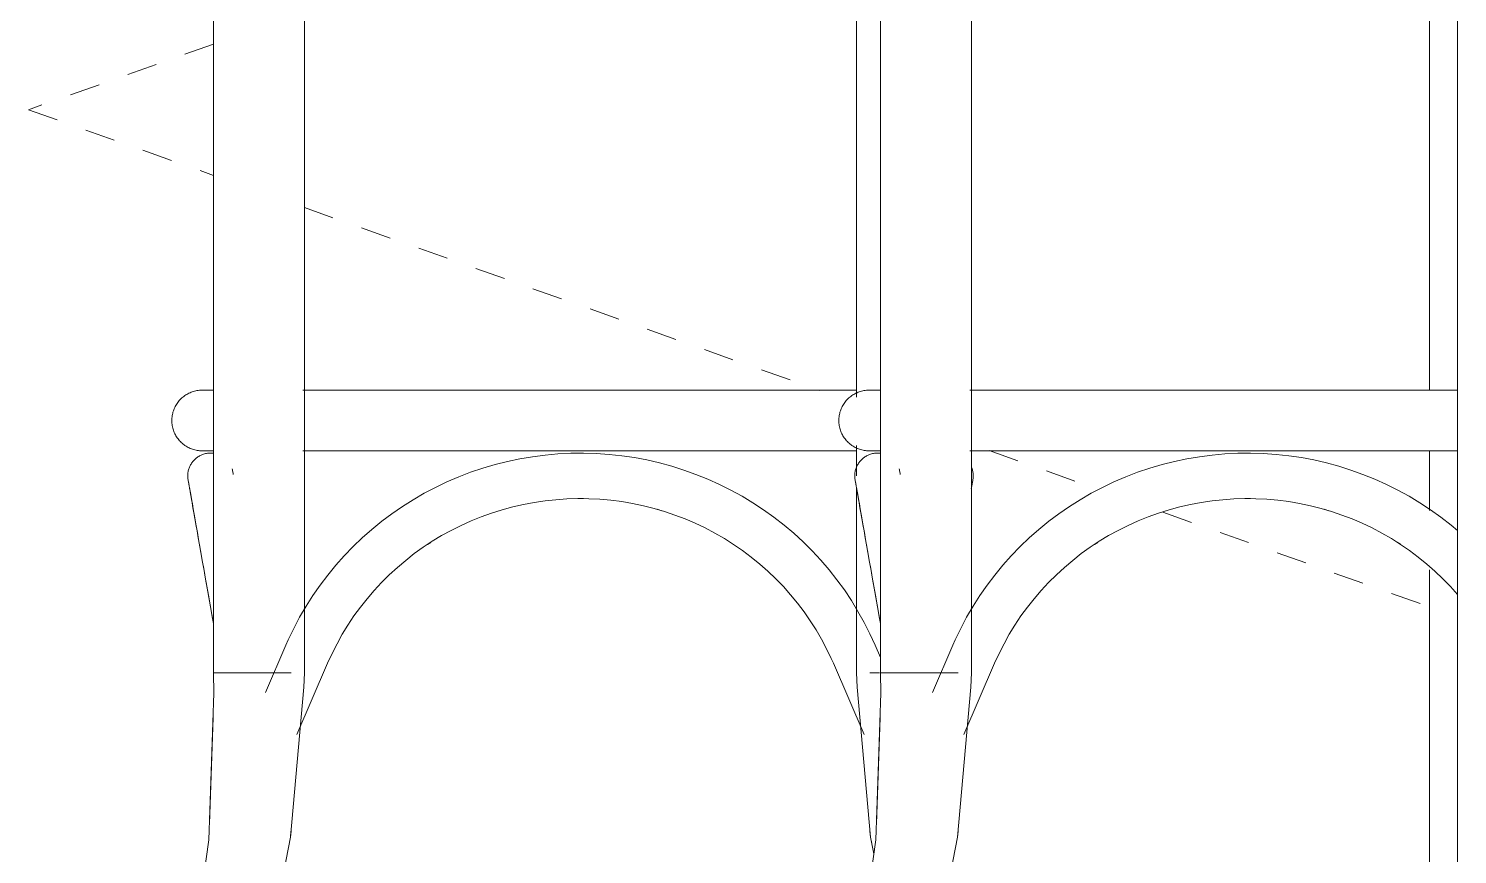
# Model space of a CAD drawing. Extents: x 4834 to 83801, y -13735 to 32221.
# Drawn here: x 13563.43 to 13586.99, y -12492.19 to -12478.57 of the extents above; entities that cross this region are included whole.
import ezdxf

# ---------------------------------------------------------------- set-up
doc = ezdxf.new("R2010")
doc.units = 0
doc.header["$LTSCALE"] = 8
doc.header["$MEASUREMENT"] = 0
doc.linetypes.add('Dash 1_16_', pattern=[0.125, 0.0625, -0.0625])
for name, color, linetype, lineweight in [('A-COLS', 52, 'Continuous', 9), ('Q-CASE', 31, 'Continuous', 9), ('Q-SPCQ', 91, 'Continuous', 9)]:
    doc.layers.add(name, color=color, linetype=linetype, lineweight=lineweight)
doc.layers.add('ELEVATION', color=7, linetype='Continuous', lineweight=25, true_color=0xdda54b)

# ---------------------------------------------------------------- blocks, each defined once
blk = doc.blocks.new('Kitchenette - Small - 48_-372256-Section 1')
at = {"layer": 'Q-SPCQ', "linetype": 'Dash 1_16_'}
for p, q in [((816.151, 17.707), (813.103, 16.625)), ((813.103, 16.625), (816.151, 15.543)), ((817.651, 15.011), (826.151, 11.995)), ((828.945, 11.003), (830.821, 10.338)), ((831.809, 9.987), (836.205, 8.427))]:
    blk.add_line(p, q, dxfattribs=at)
blk = doc.blocks.new('BAR_WITH_STOOLS_16588 - BAR_WITH_STOOLS_16588-392758-Section 1')
at = {"layer": 'Q-CASE'}
for p, q in [((816.151, 28.508), (816.151, 7.337)), ((827.151, 28.508), (827.151, 7.337)), ((836.205, 26.997), (836.205, 11.994)), ((817.651, 7.337), (817.651, 25.531)), ((826.758, 25.537), (826.758, 11.885)), ((828.651, 7.337), (828.651, 25.531)), ((817.792, 12), (817.626, 12)), ((817.763, 12), (817.646, 12)), ((817.763, 12), (817.646, 12)), ((817.763, 12), (817.646, 12)), ((820.899, 12), (820.921, 12)), ((826.617, 12), (826.758, 12)), ((826.617, 12), (826.758, 12)), ((826.617, 12), (826.758, 12)), ((826.617, 12), (826.758, 12)), ((828.792, 12), (828.626, 12)), ((826.758, 11.087), (826.758, 10.588)), ((817.681, 11), (817.792, 11)), ((817.681, 11), (817.792, 11)), ((817.681, 11), (817.792, 11)), ((826.728, 11), (826.617, 11)), ((826.728, 11), (826.617, 11)), ((826.728, 11), (826.617, 11)), ((826.728, 11), (826.617, 11)), ((836.205, 11.001), (836.205, 10.017)), ((816.472, 10.648), (816.475, 10.637)), ((827.472, 10.648), (827.475, 10.637)), ((826.758, 10.392), (826.758, 7.337)), ((822.162, 10.212), (822.252, 10.211)), ((822.162, 10.212), (822.252, 10.211)), ((822.162, 10.212), (822.252, 10.211)), ((822.162, 10.212), (822.252, 10.211)), ((822.162, 10.212), (822.252, 10.211)), ((822.162, 10.212), (822.252, 10.211)), ((822.162, 10.212), (822.252, 10.211)), ((833.164, 10.212), (833.252, 10.211)), ((820.861, 10.011), (820.911, 10.027)), ((820.861, 10.011), (820.911, 10.027)), ((820.861, 10.011), (820.911, 10.027)), ((820.861, 10.011), (820.911, 10.027)), ((820.861, 10.011), (820.911, 10.027)), ((820.861, 10.011), (820.911, 10.027)), ((820.861, 10.011), (820.911, 10.027)), ((823.467, 10.035), (823.548, 10.011)), ((823.467, 10.035), (823.548, 10.011)), ((823.467, 10.035), (823.548, 10.011)), ((823.467, 10.035), (823.548, 10.011)), ((823.467, 10.035), (823.548, 10.011)), ((823.467, 10.035), (823.548, 10.011)), ((823.467, 10.035), (823.548, 10.011)), ((831.861, 10.011), (831.911, 10.027)), ((834.467, 10.035), (834.548, 10.011)), ((819.679, 9.454), (819.734, 9.49)), ((819.679, 9.454), (819.734, 9.49)), ((819.679, 9.454), (819.734, 9.49)), ((819.679, 9.454), (819.734, 9.49)), ((819.679, 9.454), (819.734, 9.49)), ((819.679, 9.454), (819.734, 9.49)), ((819.679, 9.454), (819.734, 9.49)), ((830.679, 9.454), (830.734, 9.49)), ((835.673, 9.491), (835.726, 9.458)), ((836.205, 9.036), (836.205, 3)), ((817.346, 7.793), (817.011, 7.016)), ((827.151, 7.589), (827.064, 7.793)), ((828.346, 7.793), (828.011, 7.016)), ((816.371, 7.337), (816.151, 7.337)), ((816.252, 7.337), (816.371, 7.337)), ((816.707, 7.337), (816.371, 7.337)), ((817.432, 7.337), (816.707, 7.337)), ((817.276, 7.337), (817.432, 7.337)), ((817.528, 6.32), (818.034, 7.496)), ((826.375, 7.496), (826.882, 6.32)), ((827.133, 7.337), (826.978, 7.337)), ((826.978, 7.337), (827.133, 7.337)), ((827.177, 7.337), (827.151, 7.337)), ((827.371, 7.337), (827.177, 7.337)), ((827.371, 7.337), (827.526, 7.337)), ((827.707, 7.337), (827.371, 7.337)), ((827.526, 7.337), (827.707, 7.337)), ((828.432, 7.337), (827.707, 7.337)), ((828.096, 7.337), (828.276, 7.337)), ((828.276, 7.337), (828.432, 7.337)), ((828.528, 6.32), (829.034, 7.496)), ((816.084, 4.846), (816.145, 6.602)), ((816.084, 4.846), (816.145, 6.602)), ((816.084, 4.846), (816.145, 6.602)), ((816.084, 4.846), (816.145, 6.602)), ((816.084, 4.846), (816.145, 6.602)), ((816.084, 4.846), (816.145, 6.602)), ((816.084, 4.846), (816.145, 6.602)), ((827.084, 4.846), (827.145, 6.602)), ((817.422, 4.63), (817.431, 4.729)), ((817.422, 4.63), (817.43, 4.725)), ((817.422, 4.63), (817.43, 4.725)), ((817.422, 4.63), (817.43, 4.725)), ((817.422, 4.63), (817.43, 4.725)), ((817.422, 4.63), (817.43, 4.725)), ((817.422, 4.63), (817.43, 4.725)), ((826.988, 4.63), (826.979, 4.729)), ((826.988, 4.63), (826.979, 4.729)), ((826.988, 4.63), (826.979, 4.729)), ((826.988, 4.63), (826.979, 4.729)), ((826.988, 4.63), (826.979, 4.729)), ((826.988, 4.63), (826.979, 4.729)), ((828.422, 4.63), (828.431, 4.729))]:
    blk.add_line(p, q, dxfattribs=at)
at = {"layer": 'Q-CASE', "flags": 128}
for points in [[(815.464, 11.5), (815.465, 11.52), (815.466, 11.54), (815.468, 11.56), (815.471, 11.58), (815.474, 11.599), (815.479, 11.619), (815.484, 11.638), (815.49, 11.657), (815.496, 11.676), (815.504, 11.695), (815.512, 11.713), (815.521, 11.731), (815.53, 11.748), (815.541, 11.766), (815.552, 11.782), (815.563, 11.799), (815.576, 11.814), (815.588, 11.83), (815.602, 11.844), (815.616, 11.859), (815.631, 11.872), (815.646, 11.885), (815.661, 11.898), (815.678, 11.91), (815.694, 11.921), (815.711, 11.931), (815.729, 11.941), (815.747, 11.95), (815.765, 11.958), (815.783, 11.966), (815.802, 11.973), (815.821, 11.979), (815.84, 11.984), (815.86, 11.989), (815.879, 11.993), (815.899, 11.996), (815.919, 11.998), (815.939, 11.999), (815.959, 12), (815.964, 12)], [(815.465, 11.52), (815.466, 11.54), (815.468, 11.56), (815.471, 11.58), (815.474, 11.599), (815.479, 11.619), (815.484, 11.638), (815.49, 11.657), (815.496, 11.676), (815.504, 11.695), (815.512, 11.713), (815.521, 11.731), (815.53, 11.748), (815.541, 11.766), (815.552, 11.782), (815.563, 11.799), (815.576, 11.814), (815.588, 11.83), (815.602, 11.844), (815.616, 11.859), (815.631, 11.872), (815.646, 11.885), (815.661, 11.898), (815.678, 11.91), (815.694, 11.921), (815.711, 11.931), (815.729, 11.941), (815.747, 11.95), (815.765, 11.958), (815.783, 11.966), (815.802, 11.973), (815.821, 11.979), (815.84, 11.984), (815.86, 11.989), (815.879, 11.993), (815.899, 11.996), (815.919, 11.998), (815.939, 11.999), (815.959, 12), (815.964, 12)], [(815.465, 11.52), (815.466, 11.54), (815.468, 11.56), (815.471, 11.58), (815.474, 11.599), (815.479, 11.619), (815.484, 11.638), (815.49, 11.657), (815.496, 11.676), (815.504, 11.695), (815.512, 11.713), (815.521, 11.731), (815.53, 11.748), (815.541, 11.766), (815.552, 11.782), (815.563, 11.799), (815.576, 11.814), (815.588, 11.83), (815.602, 11.844), (815.616, 11.859), (815.631, 11.872), (815.646, 11.885), (815.661, 11.898), (815.678, 11.91), (815.694, 11.921), (815.711, 11.931), (815.729, 11.941), (815.747, 11.95), (815.765, 11.958), (815.783, 11.966), (815.802, 11.973), (815.821, 11.979), (815.84, 11.984), (815.86, 11.989), (815.879, 11.993), (815.899, 11.996), (815.919, 11.998), (815.939, 11.999), (815.959, 12), (815.964, 12)], [(815.465, 11.52), (815.466, 11.54), (815.468, 11.56), (815.471, 11.58), (815.474, 11.599), (815.479, 11.619), (815.484, 11.638), (815.49, 11.657), (815.496, 11.676), (815.504, 11.695), (815.512, 11.713), (815.521, 11.731), (815.53, 11.748), (815.541, 11.766), (815.552, 11.782), (815.563, 11.799), (815.576, 11.814), (815.588, 11.83), (815.602, 11.844), (815.616, 11.859), (815.631, 11.872), (815.646, 11.885), (815.661, 11.898), (815.678, 11.91), (815.694, 11.921), (815.711, 11.931), (815.729, 11.941), (815.747, 11.95), (815.765, 11.958), (815.783, 11.966), (815.802, 11.973), (815.821, 11.979), (815.84, 11.984), (815.86, 11.989), (815.879, 11.993), (815.899, 11.996), (815.919, 11.998), (815.939, 11.999), (815.959, 12), (815.964, 12)], [(815.978, 12), (815.966, 12), (815.964, 12)], [(815.964, 12), (815.969, 12), (815.984, 12)], [(815.978, 12), (815.966, 12), (815.964, 12)], [(815.964, 12), (815.969, 12), (815.984, 12)], [(815.978, 12), (815.966, 12), (815.964, 12)], [(815.964, 12), (815.969, 12), (815.984, 12)], [(816.122, 12), (816.071, 12), (816.03, 12), (815.999, 12), (815.978, 12), (815.966, 12), (815.964, 12)], [(815.964, 12), (815.969, 12), (815.984, 12), (816.009, 12), (816.044, 12), (816.089, 12), (816.143, 12)], [(816.122, 12), (816.071, 12), (816.03, 12), (815.999, 12)], [(816.122, 12), (816.071, 12), (816.03, 12), (815.999, 12)], [(816.122, 12), (816.071, 12), (816.03, 12), (815.999, 12)], [(816.009, 12), (816.044, 12), (816.089, 12), (816.143, 12)], [(816.009, 12), (816.044, 12), (816.089, 12), (816.143, 12)], [(816.009, 12), (816.044, 12), (816.089, 12), (816.143, 12)], [(817.681, 12), (817.857, 12), (818.039, 12), (818.229, 12), (818.424, 12), (818.626, 12), (818.833, 12), (819.046, 12), (819.183, 12)], [(817.681, 12), (817.857, 12), (818.039, 12), (818.229, 12), (818.424, 12), (818.626, 12), (818.833, 12), (819.046, 12), (819.183, 12)], [(817.681, 12), (817.857, 12), (818.039, 12), (818.229, 12), (818.424, 12), (818.626, 12), (818.833, 12), (819.046, 12), (819.183, 12)], [(817.681, 12), (817.857, 12), (818.039, 12), (818.229, 12), (818.424, 12), (818.626, 12), (818.833, 12), (819.046, 12), (819.263, 12), (819.486, 12), (819.713, 12), (819.943, 12), (820.178, 12), (820.415, 12), (820.552, 12)], [(819.163, 12), (818.947, 12), (818.737, 12), (818.532, 12), (818.333, 12), (818.141, 12), (817.955, 12), (817.792, 12)], [(819.163, 12), (818.947, 12), (818.737, 12), (818.532, 12), (818.333, 12), (818.141, 12), (817.955, 12), (817.792, 12)], [(819.163, 12), (818.947, 12), (818.737, 12), (818.532, 12), (818.333, 12), (818.141, 12), (817.955, 12), (817.792, 12)], [(826.728, 12), (826.552, 12), (826.37, 12), (826.181, 12), (825.985, 12), (825.784, 12), (825.576, 12), (825.364, 12), (825.146, 12), (824.924, 12), (824.697, 12), (824.466, 12), (824.232, 12), (823.994, 12), (823.753, 12), (823.51, 12), (823.265, 12), (823.019, 12), (822.771, 12), (822.522, 12), (822.272, 12), (822.022, 12), (821.773, 12), (821.525, 12), (821.277, 12), (821.031, 12), (820.787, 12), (820.545, 12), (820.306, 12), (820.07, 12), (819.837, 12), (819.608, 12), (819.383, 12), (819.163, 12), (818.947, 12), (818.737, 12), (818.532, 12), (818.333, 12), (818.141, 12), (817.955, 12), (817.792, 12)], [(826.728, 12), (826.552, 12), (826.37, 12), (826.181, 12), (825.985, 12), (825.784, 12), (825.576, 12), (825.364, 12), (825.226, 12)], [(826.728, 12), (826.552, 12), (826.37, 12), (826.181, 12), (825.985, 12), (825.784, 12), (825.576, 12), (825.364, 12), (825.226, 12)], [(826.728, 12), (826.552, 12), (826.37, 12), (826.181, 12), (825.985, 12), (825.784, 12), (825.576, 12), (825.364, 12), (825.226, 12)], [(825.247, 12), (825.462, 12), (825.672, 12), (825.877, 12), (826.076, 12), (826.269, 12), (826.455, 12), (826.607, 12)], [(825.247, 12), (825.462, 12), (825.672, 12), (825.877, 12), (826.076, 12), (826.269, 12), (826.455, 12), (826.607, 12)], [(825.247, 12), (825.462, 12), (825.672, 12), (825.877, 12), (826.076, 12), (826.269, 12), (826.455, 12), (826.607, 12)], [(825.247, 12), (825.462, 12), (825.672, 12), (825.877, 12), (826.076, 12), (826.269, 12), (826.455, 12), (826.617, 12)], [(826.464, 11.5), (826.465, 11.52), (826.466, 11.54), (826.468, 11.56), (826.471, 11.58), (826.474, 11.599), (826.479, 11.619), (826.484, 11.638), (826.49, 11.657), (826.496, 11.676), (826.504, 11.695), (826.512, 11.713), (826.521, 11.731), (826.53, 11.748), (826.541, 11.766), (826.552, 11.782), (826.563, 11.799), (826.576, 11.814), (826.588, 11.83), (826.602, 11.844), (826.616, 11.859), (826.631, 11.872), (826.646, 11.885), (826.661, 11.898), (826.678, 11.91), (826.694, 11.921), (826.711, 11.931), (826.729, 11.941), (826.747, 11.95), (826.765, 11.958), (826.783, 11.966), (826.802, 11.973), (826.821, 11.979), (826.84, 11.984), (826.86, 11.989), (826.879, 11.993), (826.899, 11.996), (826.919, 11.998), (826.939, 11.999), (826.959, 12), (826.964, 12)], [(827.122, 12), (827.071, 12), (827.03, 12), (826.999, 12), (826.978, 12), (826.966, 12), (826.964, 12)], [(826.964, 12), (826.969, 12), (826.984, 12), (827.009, 12), (827.044, 12), (827.089, 12), (827.143, 12)], [(828.681, 12), (828.857, 12), (829.039, 12), (829.229, 12), (829.424, 12), (829.626, 12), (829.833, 12), (830.046, 12), (830.263, 12), (830.486, 12), (830.713, 12), (830.943, 12), (831.178, 12), (831.415, 12), (831.552, 12)], [(836.667, 12), (836.576, 12), (836.364, 12), (836.146, 12), (835.924, 12), (835.697, 12), (835.466, 12), (835.232, 12), (834.994, 12), (834.753, 12), (834.51, 12), (834.265, 12), (834.019, 12), (833.771, 12), (833.522, 12), (833.272, 12), (833.022, 12), (832.773, 12), (832.525, 12), (832.277, 12), (832.031, 12), (831.787, 12), (831.545, 12), (831.306, 12), (831.07, 12), (830.837, 12), (830.608, 12), (830.383, 12), (830.163, 12), (829.947, 12), (829.737, 12), (829.532, 12), (829.333, 12), (829.141, 12), (828.955, 12), (828.792, 12)], [(836.247, 12), (836.462, 12), (836.667, 12)], [(815.964, 11), (815.944, 11), (815.924, 11.002), (815.904, 11.004), (815.885, 11.006), (815.865, 11.01), (815.845, 11.014), (815.826, 11.019), (815.807, 11.025), (815.788, 11.032), (815.77, 11.039), (815.751, 11.048), (815.733, 11.057), (815.716, 11.066), (815.699, 11.076), (815.682, 11.087), (815.666, 11.099), (815.65, 11.111), (815.635, 11.124), (815.62, 11.138), (815.606, 11.152), (815.592, 11.166), (815.579, 11.181), (815.567, 11.197), (815.555, 11.213), (815.544, 11.23), (815.533, 11.247), (815.523, 11.264), (815.514, 11.282), (815.506, 11.3), (815.498, 11.319), (815.491, 11.338), (815.485, 11.357), (815.48, 11.376), (815.475, 11.395), (815.472, 11.415), (815.469, 11.435), (815.466, 11.455), (815.465, 11.475), (815.464, 11.495), (815.464, 11.5)], [(815.924, 11.002), (815.904, 11.004), (815.885, 11.006), (815.865, 11.01), (815.845, 11.014), (815.826, 11.019), (815.807, 11.025), (815.788, 11.032), (815.77, 11.039), (815.751, 11.048), (815.733, 11.057), (815.716, 11.066), (815.699, 11.076), (815.682, 11.087), (815.666, 11.099), (815.65, 11.111), (815.635, 11.124), (815.62, 11.138), (815.606, 11.152), (815.592, 11.166), (815.579, 11.181), (815.567, 11.197), (815.555, 11.213), (815.544, 11.23), (815.533, 11.247), (815.523, 11.264), (815.514, 11.282), (815.506, 11.3), (815.498, 11.319), (815.491, 11.338), (815.485, 11.357), (815.48, 11.376), (815.475, 11.395), (815.472, 11.415), (815.469, 11.435), (815.466, 11.455), (815.465, 11.475), (815.464, 11.495)], [(815.924, 11.002), (815.904, 11.004), (815.885, 11.006), (815.865, 11.01), (815.845, 11.014), (815.826, 11.019), (815.807, 11.025), (815.788, 11.032), (815.77, 11.039), (815.751, 11.048), (815.733, 11.057), (815.716, 11.066), (815.699, 11.076), (815.682, 11.087), (815.666, 11.099), (815.65, 11.111), (815.635, 11.124), (815.62, 11.138), (815.606, 11.152), (815.592, 11.166), (815.579, 11.181), (815.567, 11.197), (815.555, 11.213), (815.544, 11.23), (815.533, 11.247), (815.523, 11.264), (815.514, 11.282), (815.506, 11.3), (815.498, 11.319), (815.491, 11.338), (815.485, 11.357), (815.48, 11.376), (815.475, 11.395), (815.472, 11.415), (815.469, 11.435), (815.466, 11.455), (815.465, 11.475), (815.464, 11.495)], [(815.924, 11.002), (815.904, 11.004), (815.885, 11.006), (815.865, 11.01), (815.845, 11.014), (815.826, 11.019), (815.807, 11.025), (815.788, 11.032), (815.77, 11.039), (815.751, 11.048), (815.733, 11.057), (815.716, 11.066), (815.699, 11.076), (815.682, 11.087), (815.666, 11.099), (815.65, 11.111), (815.635, 11.124), (815.62, 11.138), (815.606, 11.152), (815.592, 11.166), (815.579, 11.181), (815.567, 11.197), (815.555, 11.213), (815.544, 11.23), (815.533, 11.247), (815.523, 11.264), (815.514, 11.282), (815.506, 11.3), (815.498, 11.319), (815.491, 11.338), (815.485, 11.357), (815.48, 11.376), (815.475, 11.395), (815.472, 11.415), (815.469, 11.435), (815.466, 11.455), (815.465, 11.475), (815.464, 11.495)], [(826.964, 11), (826.944, 11), (826.924, 11.002), (826.904, 11.004), (826.885, 11.006), (826.865, 11.01), (826.845, 11.014), (826.826, 11.019), (826.807, 11.025), (826.788, 11.032), (826.77, 11.039), (826.751, 11.048), (826.733, 11.057), (826.716, 11.066), (826.699, 11.076), (826.682, 11.087), (826.666, 11.099), (826.65, 11.111), (826.635, 11.124), (826.62, 11.138), (826.606, 11.152), (826.592, 11.166), (826.579, 11.181), (826.567, 11.197), (826.555, 11.213), (826.544, 11.23), (826.533, 11.247), (826.523, 11.264), (826.514, 11.282), (826.506, 11.3), (826.498, 11.319), (826.491, 11.338), (826.485, 11.357), (826.48, 11.376), (826.475, 11.395), (826.472, 11.415), (826.469, 11.435), (826.466, 11.455), (826.465, 11.475), (826.464, 11.495), (826.464, 11.5)], [(815.733, 10.522), (815.731, 10.537), (815.729, 10.552), (815.728, 10.567), (815.728, 10.582), (815.728, 10.597), (815.728, 10.612), (815.73, 10.627), (815.731, 10.642), (815.734, 10.656), (815.737, 10.671), (815.741, 10.686), (815.745, 10.7), (815.75, 10.714), (815.755, 10.728), (815.761, 10.742), (815.767, 10.756), (815.774, 10.769), (815.782, 10.782), (815.79, 10.794), (815.798, 10.807), (815.808, 10.819), (815.817, 10.83), (815.827, 10.842), (815.837, 10.852), (815.848, 10.863), (815.859, 10.873), (815.871, 10.882), (815.883, 10.891), (815.895, 10.9), (815.908, 10.908), (815.921, 10.915), (815.934, 10.922), (815.948, 10.929), (815.962, 10.935), (815.976, 10.94), (815.99, 10.945), (816.004, 10.949), (816.019, 10.953), (816.033, 10.956), (816.037, 10.957)], [(815.79, 10.794), (815.798, 10.807), (815.808, 10.819), (815.817, 10.83), (815.827, 10.842), (815.837, 10.852), (815.848, 10.863), (815.859, 10.873), (815.871, 10.882), (815.883, 10.891), (815.895, 10.9), (815.908, 10.908), (815.921, 10.915), (815.934, 10.922), (815.948, 10.929), (815.962, 10.935), (815.976, 10.94), (815.99, 10.945), (816.004, 10.949), (816.019, 10.953)], [(815.79, 10.794), (815.798, 10.807), (815.808, 10.819), (815.817, 10.83), (815.827, 10.842), (815.837, 10.852), (815.848, 10.863), (815.859, 10.873), (815.871, 10.882), (815.883, 10.891), (815.895, 10.9), (815.908, 10.908), (815.921, 10.915), (815.934, 10.922), (815.948, 10.929), (815.962, 10.935), (815.976, 10.94), (815.99, 10.945), (816.004, 10.949), (816.019, 10.953)], [(815.79, 10.794), (815.798, 10.807), (815.808, 10.819), (815.817, 10.83), (815.827, 10.842), (815.837, 10.852), (815.848, 10.863), (815.859, 10.873), (815.871, 10.882), (815.883, 10.891), (815.895, 10.9), (815.908, 10.908), (815.921, 10.915), (815.934, 10.922), (815.948, 10.929), (815.962, 10.935), (815.976, 10.94), (815.99, 10.945), (816.004, 10.949), (816.019, 10.953)], [(816.138, 11), (816.084, 11), (816.04, 11), (816.006, 11), (815.982, 11), (815.968, 11), (815.964, 11)], [(815.964, 11), (815.969, 11), (815.984, 11), (816.009, 11), (816.044, 11), (816.089, 11), (816.143, 11)], [(816.037, 10.957), (816.052, 10.959), (816.067, 10.961), (816.082, 10.962), (816.097, 10.962), (816.112, 10.962), (816.127, 10.961), (816.142, 10.96), (816.157, 10.958)], [(816.052, 10.959), (816.067, 10.961), (816.082, 10.962), (816.097, 10.962), (816.112, 10.962), (816.127, 10.961), (816.142, 10.96), (816.157, 10.958)], [(816.052, 10.959), (816.067, 10.961), (816.082, 10.962), (816.097, 10.962), (816.112, 10.962), (816.127, 10.961), (816.142, 10.96), (816.157, 10.958)], [(816.052, 10.959), (816.067, 10.961), (816.082, 10.962), (816.097, 10.962), (816.112, 10.962), (816.127, 10.961), (816.142, 10.96), (816.157, 10.958)], [(827.064, 7.793), (826.977, 7.983), (826.883, 8.169), (826.781, 8.352), (826.672, 8.531), (826.556, 8.705), (826.433, 8.874), (826.303, 9.038), (826.167, 9.197), (826.024, 9.351), (825.875, 9.498), (825.721, 9.64), (825.561, 9.775), (825.395, 9.904), (825.224, 10.027), (825.049, 10.142), (824.869, 10.251), (824.684, 10.352), (824.496, 10.446), (824.304, 10.533), (824.109, 10.612), (823.911, 10.683), (823.71, 10.746), (823.506, 10.802), (823.301, 10.849), (823.094, 10.888), (822.885, 10.919), (822.675, 10.941), (822.465, 10.956), (822.254, 10.962), (822.043, 10.96), (821.833, 10.949), (821.622, 10.93), (821.413, 10.903), (821.205, 10.868), (820.999, 10.825), (820.795, 10.773), (820.593, 10.714), (820.393, 10.646), (820.196, 10.571), (820.003, 10.488), (819.813, 10.397), (819.627, 10.299), (819.445, 10.194), (819.267, 10.082), (819.094, 9.963), (818.926, 9.837), (818.763, 9.704), (818.606, 9.565), (818.454, 9.42), (818.309, 9.27), (818.169, 9.113), (818.036, 8.951), (817.91, 8.784), (817.791, 8.613), (817.678, 8.436), (817.573, 8.256), (817.475, 8.071), (817.385, 7.882), (817.346, 7.793)], [(817.626, 11), (817.681, 11), (817.792, 11)], [(826.758, 8.39), (826.672, 8.531), (826.556, 8.705), (826.433, 8.874), (826.303, 9.038), (826.167, 9.197), (826.024, 9.351), (825.875, 9.498), (825.721, 9.64), (825.561, 9.775), (825.395, 9.904), (825.224, 10.027), (825.049, 10.142), (824.869, 10.251), (824.684, 10.352), (824.496, 10.446), (824.304, 10.533), (824.109, 10.612), (823.911, 10.683), (823.71, 10.746), (823.506, 10.802), (823.301, 10.849), (823.094, 10.888), (822.885, 10.919), (822.675, 10.941), (822.465, 10.956), (822.254, 10.962), (822.043, 10.96), (821.833, 10.949), (821.622, 10.93), (821.413, 10.903), (821.205, 10.868), (820.999, 10.825), (820.795, 10.773), (820.593, 10.714), (820.393, 10.646), (820.196, 10.571), (820.003, 10.488), (819.813, 10.397), (819.627, 10.299), (819.445, 10.194), (819.267, 10.082), (819.094, 9.963), (818.926, 9.837), (818.763, 9.704), (818.606, 9.565), (818.454, 9.42), (818.309, 9.27), (818.169, 9.113), (818.036, 8.951), (817.91, 8.784), (817.791, 8.613), (817.678, 8.436), (817.65, 8.388)], [(826.758, 8.39), (826.672, 8.531), (826.556, 8.705), (826.433, 8.874), (826.303, 9.038), (826.167, 9.197), (826.024, 9.351), (825.875, 9.498), (825.721, 9.64), (825.561, 9.775), (825.395, 9.904), (825.224, 10.027), (825.049, 10.142), (824.869, 10.251), (824.684, 10.352), (824.496, 10.446), (824.304, 10.533), (824.109, 10.612), (823.911, 10.683), (823.71, 10.746), (823.506, 10.802), (823.301, 10.849), (823.094, 10.888), (822.885, 10.919), (822.675, 10.941), (822.465, 10.956), (822.254, 10.962), (822.043, 10.96), (821.833, 10.949), (821.622, 10.93), (821.413, 10.903), (821.205, 10.868), (820.999, 10.825), (820.795, 10.773), (820.593, 10.714), (820.393, 10.646), (820.196, 10.571), (820.003, 10.488), (819.813, 10.397), (819.627, 10.299), (819.445, 10.194), (819.267, 10.082), (819.094, 9.963), (818.926, 9.837), (818.763, 9.704), (818.606, 9.565), (818.454, 9.42), (818.309, 9.27), (818.169, 9.113), (818.036, 8.951), (817.91, 8.784), (817.791, 8.613), (817.678, 8.436), (817.65, 8.388)], [(826.758, 8.39), (826.672, 8.531), (826.556, 8.705), (826.433, 8.874), (826.303, 9.038), (826.167, 9.197), (826.024, 9.351), (825.875, 9.498), (825.721, 9.64), (825.561, 9.775), (825.395, 9.904), (825.224, 10.027), (825.049, 10.142), (824.869, 10.251), (824.684, 10.352), (824.496, 10.446), (824.304, 10.533), (824.109, 10.612), (823.911, 10.683), (823.71, 10.746), (823.506, 10.802), (823.301, 10.849), (823.094, 10.888), (822.885, 10.919), (822.675, 10.941), (822.465, 10.956), (822.254, 10.962), (822.043, 10.96), (821.833, 10.949), (821.622, 10.93), (821.413, 10.903), (821.205, 10.868), (820.999, 10.825), (820.795, 10.773), (820.593, 10.714), (820.393, 10.646), (820.196, 10.571), (820.003, 10.488), (819.813, 10.397), (819.627, 10.299), (819.445, 10.194), (819.267, 10.082), (819.094, 9.963), (818.926, 9.837), (818.763, 9.704), (818.606, 9.565), (818.454, 9.42), (818.309, 9.27), (818.169, 9.113), (818.036, 8.951), (817.91, 8.784), (817.791, 8.613), (817.678, 8.436), (817.65, 8.388)], [(826.758, 8.39), (826.672, 8.531), (826.556, 8.705), (826.433, 8.874), (826.303, 9.038), (826.167, 9.197), (826.024, 9.351), (825.875, 9.498), (825.721, 9.64), (825.561, 9.775), (825.395, 9.904), (825.224, 10.027), (825.049, 10.142), (824.869, 10.251), (824.684, 10.352), (824.496, 10.446), (824.304, 10.533), (824.109, 10.612), (823.911, 10.683), (823.71, 10.746), (823.506, 10.802), (823.301, 10.849), (823.094, 10.888), (822.885, 10.919), (822.675, 10.941), (822.465, 10.956), (822.254, 10.962), (822.043, 10.96), (821.833, 10.949), (821.622, 10.93), (821.413, 10.903), (821.205, 10.868), (820.999, 10.825), (820.795, 10.773), (820.593, 10.714), (820.393, 10.646), (820.196, 10.571), (820.003, 10.488), (819.813, 10.397), (819.627, 10.299), (819.445, 10.194), (819.267, 10.082), (819.094, 9.963), (818.926, 9.837), (818.763, 9.704), (818.606, 9.565), (818.454, 9.42), (818.309, 9.27), (818.169, 9.113), (818.036, 8.951), (817.91, 8.784), (817.791, 8.613), (817.678, 8.436), (817.65, 8.388)], [(826.758, 8.39), (826.672, 8.531), (826.556, 8.705), (826.433, 8.874), (826.303, 9.038), (826.167, 9.197), (826.024, 9.351), (825.875, 9.498), (825.721, 9.64), (825.561, 9.775), (825.395, 9.904), (825.224, 10.027), (825.049, 10.142), (824.869, 10.251), (824.684, 10.352), (824.496, 10.446), (824.304, 10.533), (824.109, 10.612), (823.911, 10.683), (823.71, 10.746), (823.506, 10.802), (823.301, 10.849), (823.094, 10.888), (822.885, 10.919), (822.675, 10.941), (822.465, 10.956), (822.254, 10.962), (822.043, 10.96), (821.833, 10.949), (821.622, 10.93), (821.413, 10.903), (821.205, 10.868), (820.999, 10.825), (820.795, 10.773), (820.593, 10.714), (820.393, 10.646), (820.196, 10.571), (820.003, 10.488), (819.813, 10.397), (819.627, 10.299), (819.445, 10.194), (819.267, 10.082), (819.094, 9.963), (818.926, 9.837), (818.763, 9.704), (818.606, 9.565), (818.454, 9.42), (818.309, 9.27), (818.169, 9.113), (818.036, 8.951), (817.91, 8.784), (817.791, 8.613), (817.678, 8.436), (817.65, 8.388)], [(826.758, 8.39), (826.672, 8.531), (826.556, 8.705), (826.433, 8.874), (826.303, 9.038), (826.167, 9.197), (826.024, 9.351), (825.875, 9.498), (825.721, 9.64), (825.561, 9.775), (825.395, 9.904), (825.224, 10.027), (825.049, 10.142), (824.869, 10.251), (824.684, 10.352), (824.496, 10.446), (824.304, 10.533), (824.109, 10.612), (823.911, 10.683), (823.71, 10.746), (823.506, 10.802), (823.301, 10.849), (823.094, 10.888), (822.885, 10.919), (822.675, 10.941), (822.465, 10.956), (822.254, 10.962), (822.043, 10.96), (821.833, 10.949), (821.622, 10.93), (821.413, 10.903), (821.205, 10.868), (820.999, 10.825), (820.795, 10.773), (820.593, 10.714), (820.393, 10.646), (820.196, 10.571), (820.003, 10.488), (819.813, 10.397), (819.627, 10.299), (819.445, 10.194), (819.267, 10.082), (819.094, 9.963), (818.926, 9.837), (818.763, 9.704), (818.606, 9.565), (818.454, 9.42), (818.309, 9.27), (818.169, 9.113), (818.036, 8.951), (817.91, 8.784), (817.791, 8.613), (817.678, 8.436), (817.65, 8.388)], [(826.758, 8.39), (826.672, 8.531), (826.556, 8.705), (826.433, 8.874), (826.303, 9.038), (826.167, 9.197), (826.024, 9.351), (825.875, 9.498), (825.721, 9.64), (825.561, 9.775), (825.395, 9.904), (825.224, 10.027), (825.049, 10.142), (824.869, 10.251), (824.684, 10.352), (824.496, 10.446), (824.304, 10.533), (824.109, 10.612), (823.911, 10.683), (823.71, 10.746), (823.506, 10.802), (823.301, 10.849), (823.094, 10.888), (822.885, 10.919), (822.675, 10.941), (822.465, 10.956), (822.254, 10.962), (822.043, 10.96), (821.833, 10.949), (821.622, 10.93), (821.413, 10.903), (821.205, 10.868), (820.999, 10.825), (820.795, 10.773), (820.593, 10.714), (820.393, 10.646), (820.196, 10.571), (820.003, 10.488), (819.813, 10.397), (819.627, 10.299), (819.445, 10.194), (819.267, 10.082), (819.094, 9.963), (818.926, 9.837), (818.763, 9.704), (818.606, 9.565), (818.454, 9.42), (818.309, 9.27), (818.169, 9.113), (818.036, 8.951), (817.91, 8.784), (817.791, 8.613), (817.678, 8.436), (817.65, 8.388)], [(819.658, 11), (819.465, 11), (819.243, 11), (819.025, 11), (818.813, 11), (818.606, 11), (818.405, 11), (818.21, 11), (818.022, 11), (817.84, 11), (817.665, 11)], [(819.658, 11), (819.465, 11), (819.243, 11), (819.025, 11), (818.813, 11), (818.606, 11), (818.405, 11), (818.21, 11), (818.022, 11), (817.84, 11), (817.665, 11)], [(819.658, 11), (819.465, 11), (819.243, 11), (819.025, 11), (818.813, 11), (818.606, 11), (818.405, 11), (818.21, 11), (818.022, 11), (817.84, 11), (817.665, 11)], [(826.617, 11), (826.437, 11), (826.251, 11), (826.057, 11), (825.858, 11), (825.653, 11), (825.442, 11), (825.226, 11), (825.005, 11), (824.78, 11), (824.551, 11), (824.317, 11), (824.081, 11), (823.841, 11), (823.599, 11), (823.355, 11), (823.109, 11), (822.861, 11), (822.613, 11), (822.363, 11), (822.114, 11), (821.864, 11), (821.615, 11), (821.367, 11), (821.121, 11), (820.876, 11), (820.633, 11), (820.393, 11), (820.155, 11), (819.921, 11), (819.691, 11), (819.465, 11), (819.243, 11), (819.025, 11), (818.813, 11), (818.606, 11), (818.405, 11), (818.21, 11), (818.022, 11), (817.84, 11), (817.665, 11)], [(817.792, 11), (817.972, 11), (818.159, 11), (818.352, 11), (818.551, 11), (818.757, 11), (818.967, 11), (819.183, 11), (819.404, 11), (819.629, 11)], [(817.792, 11), (817.972, 11), (818.159, 11), (818.352, 11), (818.551, 11), (818.757, 11), (818.967, 11), (819.183, 11), (819.404, 11), (819.629, 11)], [(817.792, 11), (817.972, 11), (818.159, 11), (818.352, 11), (818.551, 11), (818.757, 11), (818.967, 11), (819.183, 11), (819.404, 11), (819.629, 11)], [(817.792, 11), (817.972, 11), (818.159, 11), (818.352, 11), (818.551, 11), (818.757, 11), (818.967, 11), (819.183, 11), (819.404, 11), (819.629, 11), (819.859, 11), (820.092, 11), (820.328, 11), (820.568, 11), (820.81, 11), (821.054, 11), (821.301, 11), (821.548, 11), (821.797, 11), (822.046, 11), (822.296, 11), (822.545, 11), (822.794, 11), (823.042, 11), (823.289, 11), (823.534, 11), (823.776, 11), (824.017, 11), (824.254, 11), (824.488, 11), (824.718, 11), (824.945, 11), (825.167, 11), (825.384, 11), (825.596, 11), (825.803, 11), (826.004, 11), (826.199, 11), (826.388, 11), (826.569, 11), (826.744, 11)], [(819.658, 11), (819.859, 11), (820.092, 11), (820.328, 11), (820.568, 11), (820.81, 11), (821.054, 11), (821.301, 11), (821.548, 11), (821.797, 11), (822.046, 11), (822.296, 11), (822.545, 11), (822.794, 11), (823.042, 11), (823.289, 11), (823.534, 11), (823.776, 11), (824.017, 11), (824.254, 11), (824.488, 11), (824.712, 11)], [(819.658, 11), (819.859, 11), (820.092, 11), (820.328, 11), (820.568, 11), (820.81, 11), (821.054, 11), (821.301, 11), (821.548, 11), (821.797, 11), (822.046, 11), (822.296, 11), (822.545, 11), (822.794, 11), (823.042, 11), (823.289, 11), (823.534, 11), (823.776, 11), (824.017, 11), (824.254, 11), (824.488, 11), (824.712, 11)], [(819.658, 11), (819.859, 11), (820.092, 11), (820.328, 11), (820.568, 11), (820.81, 11), (821.054, 11), (821.301, 11), (821.548, 11), (821.797, 11), (822.046, 11), (822.296, 11), (822.545, 11), (822.794, 11), (823.042, 11), (823.289, 11), (823.534, 11), (823.776, 11), (824.017, 11), (824.254, 11), (824.488, 11), (824.712, 11)], [(826.617, 11), (826.437, 11), (826.251, 11), (826.057, 11), (825.858, 11), (825.653, 11), (825.442, 11), (825.226, 11), (825.005, 11), (824.78, 11), (824.551, 11), (824.317, 11), (824.081, 11), (823.841, 11), (823.599, 11), (823.355, 11), (823.109, 11), (822.861, 11), (822.613, 11), (822.363, 11), (822.114, 11), (821.864, 11), (821.615, 11), (821.367, 11), (821.121, 11), (820.876, 11), (820.633, 11), (820.393, 11), (820.155, 11), (819.921, 11), (819.691, 11)], [(826.617, 11), (826.437, 11), (826.251, 11), (826.057, 11), (825.858, 11), (825.653, 11), (825.442, 11), (825.226, 11), (825.005, 11), (824.78, 11), (824.551, 11), (824.317, 11), (824.081, 11), (823.841, 11), (823.599, 11), (823.355, 11), (823.109, 11), (822.861, 11), (822.613, 11), (822.363, 11), (822.114, 11), (821.864, 11), (821.615, 11), (821.367, 11), (821.121, 11), (820.876, 11), (820.633, 11), (820.393, 11), (820.155, 11), (819.921, 11), (819.691, 11)], [(826.617, 11), (826.437, 11), (826.251, 11), (826.057, 11), (825.858, 11), (825.653, 11), (825.442, 11), (825.226, 11), (825.005, 11), (824.78, 11), (824.551, 11), (824.317, 11), (824.081, 11), (823.841, 11), (823.599, 11), (823.355, 11), (823.109, 11), (822.861, 11), (822.613, 11), (822.363, 11), (822.114, 11), (821.864, 11), (821.615, 11), (821.367, 11), (821.121, 11), (820.876, 11), (820.633, 11), (820.393, 11), (820.155, 11), (819.921, 11), (819.691, 11)], [(824.718, 11), (824.945, 11), (825.167, 11), (825.384, 11), (825.596, 11), (825.803, 11), (826.004, 11), (826.199, 11), (826.388, 11), (826.569, 11), (826.744, 11)], [(824.718, 11), (824.945, 11), (825.167, 11), (825.384, 11), (825.596, 11), (825.803, 11), (826.004, 11), (826.199, 11), (826.388, 11), (826.569, 11), (826.744, 11)], [(824.718, 11), (824.945, 11), (825.167, 11), (825.384, 11), (825.596, 11), (825.803, 11), (826.004, 11), (826.199, 11), (826.388, 11), (826.569, 11), (826.744, 11)], [(826.733, 10.522), (826.731, 10.537), (826.729, 10.552), (826.728, 10.567), (826.728, 10.582), (826.728, 10.597), (826.728, 10.612), (826.73, 10.627), (826.731, 10.642), (826.734, 10.656), (826.737, 10.671), (826.741, 10.686), (826.745, 10.7), (826.75, 10.714), (826.755, 10.728), (826.761, 10.742), (826.767, 10.756), (826.774, 10.769), (826.782, 10.782), (826.79, 10.794), (826.798, 10.807), (826.808, 10.819), (826.817, 10.83), (826.827, 10.842), (826.837, 10.852), (826.848, 10.863), (826.859, 10.873), (826.871, 10.882), (826.883, 10.891), (826.895, 10.9), (826.908, 10.908), (826.921, 10.915), (826.934, 10.922), (826.948, 10.929), (826.962, 10.935), (826.976, 10.94), (826.99, 10.945), (827.004, 10.949), (827.019, 10.953), (827.033, 10.956), (827.037, 10.957)], [(827.138, 11), (827.084, 11), (827.04, 11), (827.006, 11), (826.982, 11), (826.968, 11), (826.964, 11)], [(826.964, 11), (826.969, 11), (826.984, 11), (827.009, 11), (827.044, 11), (827.089, 11), (827.143, 11)], [(827.037, 10.957), (827.052, 10.959), (827.067, 10.961), (827.082, 10.962), (827.097, 10.962), (827.112, 10.962), (827.127, 10.961), (827.142, 10.96), (827.157, 10.958)], [(836.667, 9.686), (836.561, 9.775), (836.395, 9.904), (836.224, 10.027), (836.049, 10.142), (835.869, 10.251), (835.684, 10.352), (835.496, 10.446), (835.304, 10.533), (835.109, 10.612), (834.911, 10.683), (834.71, 10.746), (834.506, 10.802), (834.301, 10.849), (834.094, 10.888), (833.885, 10.919), (833.675, 10.941), (833.465, 10.956), (833.254, 10.962), (833.043, 10.96), (832.833, 10.949), (832.622, 10.93), (832.413, 10.903), (832.205, 10.868), (831.999, 10.825), (831.795, 10.773), (831.593, 10.714), (831.393, 10.646), (831.196, 10.571), (831.003, 10.488), (830.813, 10.397), (830.627, 10.299), (830.445, 10.194), (830.267, 10.082), (830.094, 9.963), (829.926, 9.837), (829.763, 9.704), (829.606, 9.565), (829.454, 9.42), (829.309, 9.27), (829.169, 9.113), (829.036, 8.951), (828.91, 8.784), (828.791, 8.613), (828.678, 8.436), (828.573, 8.256), (828.475, 8.071), (828.385, 7.882), (828.346, 7.793)], [(828.626, 11), (828.681, 11), (828.792, 11)], [(836.667, 9.686), (836.561, 9.775), (836.395, 9.904), (836.224, 10.027), (836.049, 10.142), (835.869, 10.251), (835.684, 10.352), (835.496, 10.446), (835.304, 10.533), (835.109, 10.612), (834.911, 10.683), (834.71, 10.746), (834.506, 10.802), (834.301, 10.849), (834.094, 10.888), (833.885, 10.919), (833.675, 10.941), (833.465, 10.956), (833.254, 10.962), (833.043, 10.96), (832.833, 10.949), (832.622, 10.93), (832.413, 10.903), (832.205, 10.868), (831.999, 10.825), (831.795, 10.773), (831.593, 10.714), (831.393, 10.646), (831.196, 10.571), (831.003, 10.488), (830.813, 10.397), (830.627, 10.299), (830.445, 10.194), (830.267, 10.082), (830.094, 9.963), (829.926, 9.837), (829.763, 9.704), (829.606, 9.565), (829.454, 9.42), (829.309, 9.27), (829.169, 9.113), (829.036, 8.951), (828.91, 8.784), (828.791, 8.613), (828.678, 8.436), (828.65, 8.388)], [(836.653, 11), (836.442, 11), (836.226, 11), (836.005, 11), (835.78, 11), (835.551, 11), (835.317, 11), (835.081, 11), (834.841, 11), (834.599, 11), (834.355, 11), (834.109, 11), (833.861, 11), (833.613, 11), (833.363, 11), (833.114, 11), (832.864, 11), (832.615, 11), (832.367, 11), (832.121, 11), (831.876, 11), (831.633, 11), (831.393, 11), (831.155, 11), (830.921, 11), (830.691, 11), (830.465, 11), (830.243, 11), (830.025, 11), (829.813, 11), (829.606, 11), (829.405, 11), (829.21, 11), (829.022, 11), (828.84, 11), (828.665, 11)], [(828.792, 11), (828.972, 11), (829.159, 11), (829.352, 11), (829.551, 11), (829.757, 11), (829.967, 11), (830.183, 11), (830.404, 11), (830.629, 11), (830.859, 11), (831.092, 11), (831.328, 11), (831.568, 11), (831.81, 11), (832.054, 11), (832.301, 11), (832.548, 11), (832.797, 11), (833.046, 11), (833.296, 11), (833.545, 11), (833.794, 11), (834.042, 11), (834.289, 11), (834.534, 11), (834.776, 11), (835.017, 11), (835.254, 11), (835.488, 11), (835.718, 11), (835.945, 11), (836.167, 11), (836.384, 11), (836.596, 11), (836.667, 11)], [(815.733, 10.522), (815.731, 10.537), (815.729, 10.552), (815.728, 10.567), (815.728, 10.582), (815.728, 10.597), (815.728, 10.612), (815.73, 10.627), (815.731, 10.642), (815.734, 10.656), (815.737, 10.671), (815.741, 10.686), (815.745, 10.7), (815.75, 10.714), (815.755, 10.728), (815.761, 10.742), (815.767, 10.756), (815.774, 10.769)], [(815.733, 10.522), (815.731, 10.537), (815.729, 10.552), (815.728, 10.567), (815.728, 10.582), (815.728, 10.597), (815.728, 10.612), (815.73, 10.627), (815.731, 10.642), (815.734, 10.656), (815.737, 10.671), (815.741, 10.686), (815.745, 10.7), (815.75, 10.714), (815.755, 10.728), (815.761, 10.742), (815.767, 10.756), (815.774, 10.769)], [(815.733, 10.522), (815.731, 10.537), (815.729, 10.552), (815.728, 10.567), (815.728, 10.582), (815.728, 10.597), (815.728, 10.612), (815.73, 10.627), (815.731, 10.642), (815.734, 10.656), (815.737, 10.671), (815.741, 10.686), (815.745, 10.7), (815.75, 10.714), (815.755, 10.728), (815.761, 10.742), (815.767, 10.756), (815.774, 10.769)], [(816.46, 10.7), (816.464, 10.686), (816.468, 10.671), (816.471, 10.656)], [(816.479, 10.612), (816.475, 10.633), (816.473, 10.646), (816.472, 10.652)], [(827.46, 10.7), (827.464, 10.686), (827.468, 10.671), (827.471, 10.656)], [(827.479, 10.612), (827.475, 10.633), (827.473, 10.646), (827.472, 10.652)], [(828.653, 10.732), (828.658, 10.718), (828.663, 10.704), (828.668, 10.69), (828.671, 10.675), (828.675, 10.66), (828.677, 10.646), (828.679, 10.631), (828.681, 10.616), (828.682, 10.601), (828.682, 10.586), (828.682, 10.571), (828.681, 10.556), (828.679, 10.541), (828.677, 10.526), (828.676, 10.522)], [(828.653, 10.732), (828.658, 10.718), (828.663, 10.704), (828.668, 10.69), (828.671, 10.675), (828.675, 10.66), (828.677, 10.646), (828.679, 10.631), (828.681, 10.616), (828.682, 10.601), (828.682, 10.586), (828.682, 10.571), (828.681, 10.556), (828.679, 10.541), (828.677, 10.526), (828.676, 10.522)], [(828.653, 10.732), (828.658, 10.718), (828.663, 10.704), (828.668, 10.69), (828.671, 10.675), (828.675, 10.66), (828.677, 10.646), (828.679, 10.631), (828.681, 10.616), (828.682, 10.601), (828.682, 10.586), (828.682, 10.571), (828.681, 10.556), (828.679, 10.541), (828.677, 10.526), (828.676, 10.522)], [(828.653, 10.732), (828.658, 10.718), (828.663, 10.704), (828.668, 10.69), (828.671, 10.675), (828.675, 10.66), (828.677, 10.646), (828.679, 10.631), (828.681, 10.616), (828.682, 10.601), (828.682, 10.586), (828.682, 10.571), (828.681, 10.556), (828.679, 10.541), (828.677, 10.526), (828.676, 10.522)], [(815.74, 10.482), (815.737, 10.503), (815.734, 10.516), (815.733, 10.522), (815.733, 10.522)], [(815.733, 10.522), (815.734, 10.518), (815.736, 10.507), (815.739, 10.487)], [(815.74, 10.482), (815.737, 10.503), (815.734, 10.516), (815.733, 10.522), (815.733, 10.522)], [(815.733, 10.522), (815.734, 10.518), (815.736, 10.507), (815.739, 10.487)], [(815.74, 10.482), (815.737, 10.503), (815.734, 10.516), (815.733, 10.522), (815.733, 10.522)], [(815.733, 10.522), (815.734, 10.518), (815.736, 10.507), (815.739, 10.487)], [(816.151, 8.15), (816.131, 8.264), (816.103, 8.425), (816.075, 8.582), (816.048, 8.735), (816.022, 8.882), (815.997, 9.025), (815.973, 9.162), (815.95, 9.293), (815.928, 9.419), (815.907, 9.539), (815.886, 9.653), (815.868, 9.76), (815.85, 9.861), (815.833, 9.955), (815.818, 10.043), (815.804, 10.123), (815.791, 10.196), (815.779, 10.262), (815.769, 10.321), (815.76, 10.373), (815.752, 10.417), (815.745, 10.453), (815.74, 10.482), (815.737, 10.503), (815.734, 10.516), (815.733, 10.522), (815.733, 10.522)], [(815.733, 10.522), (815.734, 10.518), (815.736, 10.507), (815.739, 10.487), (815.744, 10.46), (815.75, 10.426), (815.758, 10.384), (815.766, 10.334), (815.776, 10.277), (815.788, 10.212), (815.8, 10.141), (815.814, 10.062), (815.829, 9.976), (815.846, 9.884), (815.863, 9.784), (815.882, 9.678), (815.902, 9.566), (815.923, 9.448), (815.945, 9.323), (815.968, 9.193), (815.991, 9.057), (816.016, 8.916), (816.042, 8.77), (816.069, 8.618), (816.096, 8.462), (816.125, 8.302), (816.151, 8.15)], [(815.758, 10.384), (815.766, 10.334), (815.776, 10.277), (815.788, 10.212), (815.8, 10.141), (815.814, 10.062), (815.829, 9.976), (815.846, 9.884), (815.863, 9.784), (815.882, 9.678), (815.902, 9.566), (815.923, 9.448), (815.945, 9.323), (815.968, 9.193), (815.991, 9.057), (816.016, 8.916), (816.042, 8.77), (816.069, 8.618), (816.096, 8.462), (816.125, 8.302), (816.151, 8.15)], [(815.758, 10.384), (815.766, 10.334), (815.776, 10.277), (815.788, 10.212), (815.8, 10.141), (815.814, 10.062), (815.829, 9.976), (815.846, 9.884), (815.863, 9.784), (815.882, 9.678), (815.902, 9.566), (815.923, 9.448), (815.945, 9.323), (815.968, 9.193), (815.991, 9.057), (816.016, 8.916), (816.042, 8.77), (816.069, 8.618), (816.096, 8.462), (816.125, 8.302), (816.151, 8.15)], [(815.758, 10.384), (815.766, 10.334), (815.776, 10.277), (815.788, 10.212), (815.8, 10.141), (815.814, 10.062), (815.829, 9.976), (815.846, 9.884), (815.863, 9.784), (815.882, 9.678), (815.902, 9.566), (815.923, 9.448), (815.945, 9.323), (815.968, 9.193), (815.991, 9.057), (816.016, 8.916), (816.042, 8.77), (816.069, 8.618), (816.096, 8.462), (816.125, 8.302), (816.151, 8.15)], [(816.151, 8.15), (816.131, 8.264), (816.103, 8.425), (816.075, 8.582), (816.048, 8.735), (816.022, 8.882), (815.997, 9.025), (815.973, 9.162), (815.95, 9.293), (815.928, 9.419), (815.907, 9.539), (815.886, 9.653), (815.868, 9.76), (815.85, 9.861), (815.833, 9.955), (815.818, 10.043), (815.804, 10.123), (815.791, 10.196), (815.779, 10.262), (815.769, 10.321), (815.76, 10.373)], [(816.151, 8.15), (816.131, 8.264), (816.103, 8.425), (816.075, 8.582), (816.048, 8.735), (816.022, 8.882), (815.997, 9.025), (815.973, 9.162), (815.95, 9.293), (815.928, 9.419), (815.907, 9.539), (815.886, 9.653), (815.868, 9.76), (815.85, 9.861), (815.833, 9.955), (815.818, 10.043), (815.804, 10.123), (815.791, 10.196), (815.779, 10.262), (815.769, 10.321), (815.76, 10.373)], [(816.151, 8.15), (816.131, 8.264), (816.103, 8.425), (816.075, 8.582), (816.048, 8.735), (816.022, 8.882), (815.997, 9.025), (815.973, 9.162), (815.95, 9.293), (815.928, 9.419), (815.907, 9.539), (815.886, 9.653), (815.868, 9.76), (815.85, 9.861), (815.833, 9.955), (815.818, 10.043), (815.804, 10.123), (815.791, 10.196), (815.779, 10.262), (815.769, 10.321), (815.76, 10.373)], [(827.151, 8.15), (827.131, 8.264), (827.103, 8.425), (827.075, 8.582), (827.048, 8.735), (827.022, 8.882), (826.997, 9.025), (826.973, 9.162), (826.95, 9.293), (826.928, 9.419), (826.907, 9.539), (826.886, 9.653), (826.868, 9.76), (826.85, 9.861), (826.833, 9.955), (826.818, 10.043), (826.804, 10.123), (826.791, 10.196), (826.779, 10.262), (826.769, 10.321), (826.76, 10.373), (826.752, 10.417), (826.745, 10.453), (826.74, 10.482), (826.737, 10.503), (826.734, 10.516), (826.733, 10.522), (826.733, 10.522)], [(826.733, 10.522), (826.734, 10.518), (826.736, 10.507), (826.739, 10.487), (826.744, 10.46), (826.75, 10.426), (826.758, 10.384), (826.766, 10.334), (826.776, 10.277), (826.788, 10.212), (826.8, 10.141), (826.814, 10.062), (826.829, 9.976), (826.846, 9.884), (826.863, 9.784), (826.882, 9.678), (826.902, 9.566), (826.923, 9.448), (826.945, 9.323), (826.968, 9.193), (826.991, 9.057), (827.016, 8.916), (827.042, 8.77), (827.069, 8.618), (827.096, 8.462), (827.125, 8.302), (827.151, 8.15)], [(828.65, 10.373), (828.658, 10.417), (828.664, 10.453), (828.669, 10.482), (828.673, 10.503), (828.675, 10.516), (828.676, 10.522), (828.676, 10.522)], [(828.676, 10.522), (828.676, 10.518), (828.673, 10.507), (828.67, 10.487), (828.665, 10.46), (828.659, 10.426), (828.652, 10.384)], [(828.669, 10.482), (828.673, 10.503), (828.675, 10.516), (828.676, 10.522), (828.676, 10.522)], [(828.669, 10.482), (828.673, 10.503), (828.675, 10.516), (828.676, 10.522), (828.676, 10.522)], [(828.669, 10.482), (828.673, 10.503), (828.675, 10.516), (828.676, 10.522), (828.676, 10.522)], [(828.676, 10.522), (828.676, 10.518), (828.673, 10.507), (828.67, 10.487)], [(828.676, 10.522), (828.676, 10.518), (828.673, 10.507), (828.67, 10.487)], [(828.676, 10.522), (828.676, 10.518), (828.673, 10.507), (828.67, 10.487)], [(818.034, 7.496), (818.108, 7.659), (818.189, 7.818), (818.276, 7.974), (818.369, 8.127), (818.468, 8.276), (818.574, 8.421), (818.685, 8.561), (818.802, 8.697), (818.924, 8.829), (819.052, 8.955), (819.184, 9.077), (819.322, 9.193), (819.464, 9.304), (819.61, 9.409), (819.761, 9.508), (819.915, 9.601), (820.073, 9.688), (820.235, 9.769), (820.4, 9.843), (820.568, 9.911), (820.738, 9.972), (820.911, 10.027), (821.086, 10.074), (821.262, 10.115), (821.44, 10.148), (821.62, 10.175), (821.8, 10.194), (821.981, 10.207), (822.162, 10.212), (822.344, 10.21), (822.525, 10.201), (822.705, 10.185), (822.885, 10.162), (823.064, 10.131), (823.241, 10.094), (823.417, 10.05), (823.591, 9.999), (823.762, 9.941), (823.931, 9.876), (824.097, 9.805), (824.261, 9.727), (824.421, 9.643), (824.577, 9.552), (824.729, 9.456), (824.878, 9.354), (825.022, 9.246), (825.161, 9.132), (825.296, 9.013), (825.426, 8.889), (825.551, 8.76), (825.67, 8.626), (825.784, 8.487), (825.892, 8.344), (825.994, 8.197), (826.091, 8.046), (826.18, 7.892), (826.264, 7.734), (826.341, 7.573), (826.375, 7.496)], [(829.034, 7.496), (829.108, 7.659), (829.189, 7.818), (829.276, 7.974), (829.369, 8.127), (829.468, 8.276), (829.574, 8.421), (829.685, 8.561), (829.802, 8.697), (829.924, 8.829), (830.052, 8.955), (830.184, 9.077), (830.322, 9.193), (830.464, 9.304), (830.61, 9.409), (830.761, 9.508), (830.915, 9.601), (831.073, 9.688), (831.235, 9.769), (831.4, 9.843), (831.568, 9.911), (831.738, 9.972), (831.911, 10.027), (832.086, 10.074), (832.262, 10.115), (832.44, 10.148), (832.62, 10.175), (832.8, 10.194), (832.981, 10.207), (833.162, 10.212), (833.344, 10.21), (833.525, 10.201), (833.705, 10.185), (833.885, 10.162), (834.064, 10.131), (834.241, 10.094), (834.417, 10.05), (834.591, 9.999), (834.762, 9.941), (834.931, 9.876), (835.097, 9.805), (835.261, 9.727), (835.421, 9.643), (835.577, 9.552), (835.729, 9.456), (835.878, 9.354), (836.022, 9.246), (836.161, 9.132), (836.296, 9.013), (836.426, 8.889), (836.551, 8.76), (836.667, 8.63)], [(815.181, 0), (815.743, 2.229), (816.075, 4.583), (816.16, 7.001), (816.151, 7.337)], [(816.151, 7.337), (816.177, 7.337), (816.252, 7.337)], [(816.277, 0), (816.96, 2.245), (817.422, 4.63), (817.643, 7.102), (817.651, 7.337)], [(816.371, 7.337), (816.526, 7.337), (816.707, 7.337)], [(816.707, 7.337), (816.901, 7.337), (817.096, 7.337), (817.276, 7.337)], [(826.181, 0), (826.743, 2.229), (827.075, 4.583), (827.16, 7.001), (827.151, 7.337)], [(827.041, 4.353), (826.988, 4.63), (826.766, 7.102), (826.758, 7.337)], [(827.151, 7.337), (827.177, 7.337), (827.252, 7.337), (827.371, 7.337)], [(827.277, 0), (827.96, 2.245), (828.422, 4.63), (828.643, 7.102), (828.651, 7.337)], [(827.707, 7.337), (827.901, 7.337), (828.096, 7.337)], [(827.008, 4.524), (826.988, 4.63), (826.966, 4.875)]]:
    blk.add_lwpolyline(points, dxfattribs=at)

msp = doc.modelspace()

# ---------------------------------------------------------------- linework, layer by layer
at = {"layer": 'A-COLS'}
msp.add_line((13586.99291, -12496.53771), (13586.99291, -12400.53771), dxfattribs=at)

# ---------------------------------------------------------------- block references
at = {"layer": 'ELEVATION', "color": 6, "linetype": 'Continuous', "lineweight": 0}
for name in ['BAR_WITH_STOOLS_16588 - BAR_WITH_STOOLS_16588-392758-Section 1', 'Kitchenette - Small - 48_-372256-Section 1']:
    msp.add_blockref(name, (12750.32625, -12496.53771), dxfattribs=at)

doc.saveas('drawing.dxf')
